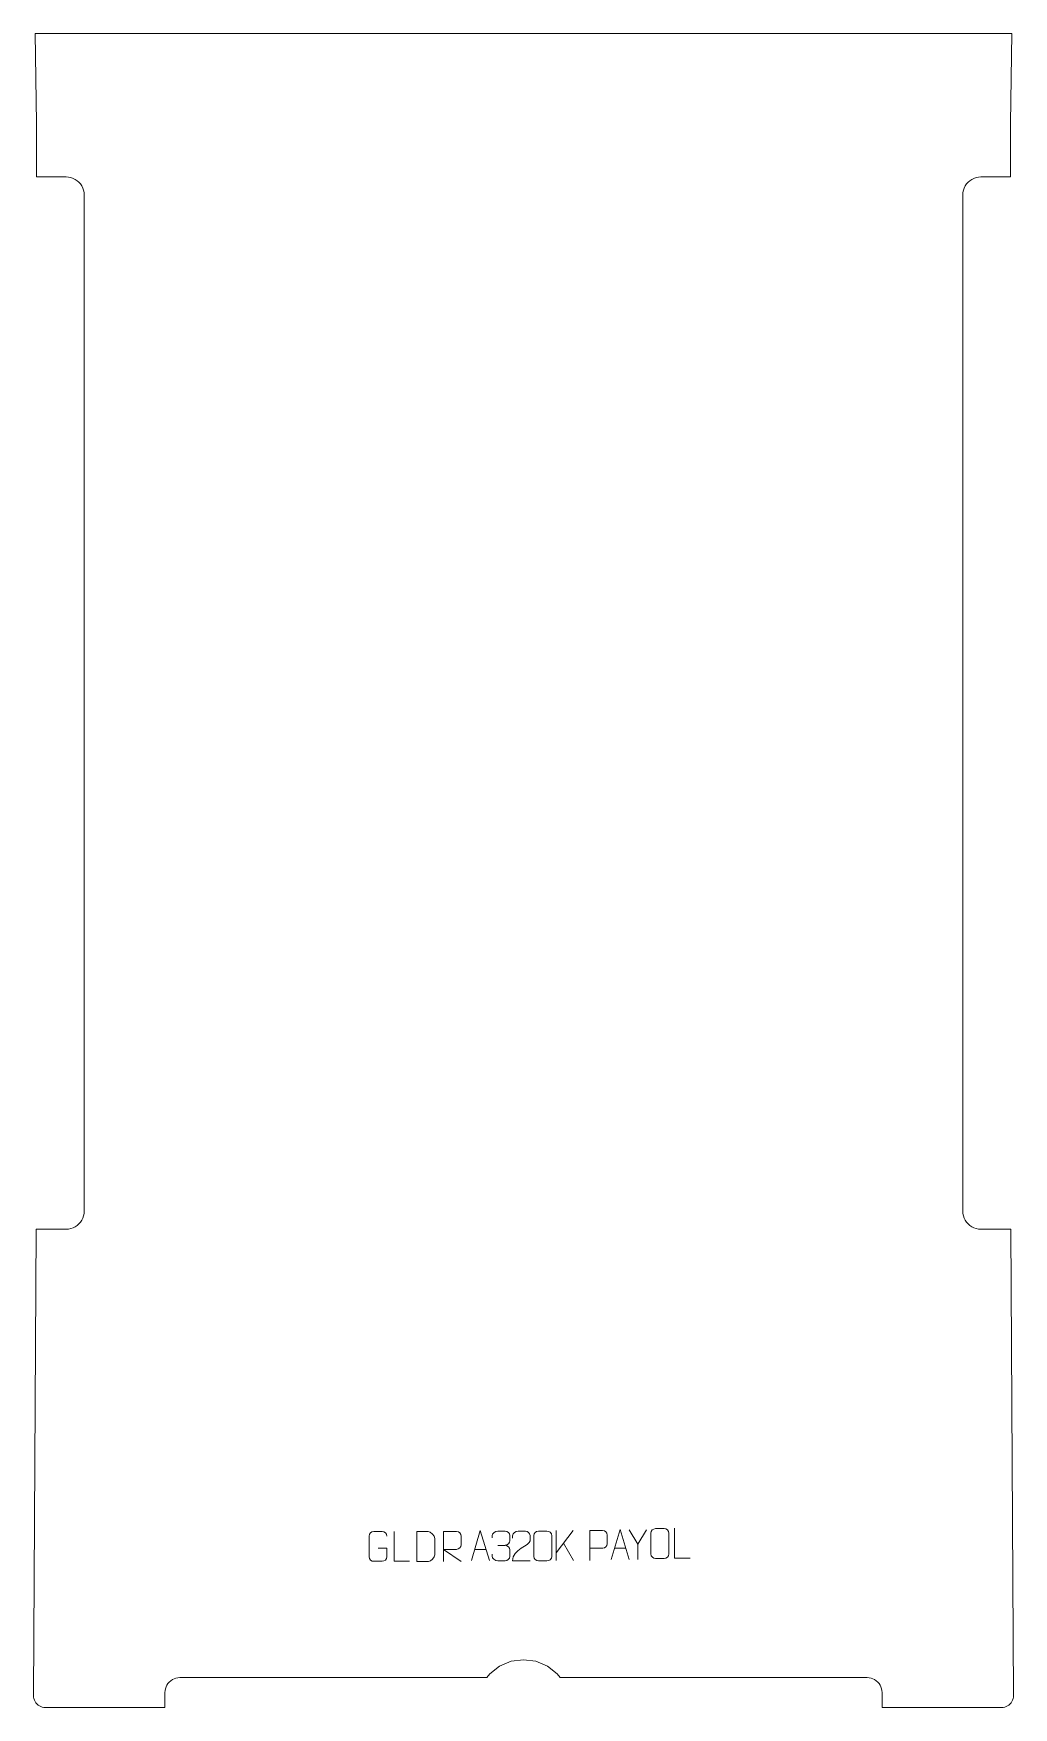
# Model space of a CAD drawing. Header units: millimetres. Extents: x -410 to 410, y -1112 to 287.
import ezdxf

# ---------------------------------------------------------------- set-up
doc = ezdxf.new("R2010")
doc.units = ezdxf.units.MM
doc.header["$MEASUREMENT"] = 0
doc.layers.add('layer 1', color=7, linetype='Continuous')

msp = doc.modelspace()

# ---------------------------------------------------------------- linework, layer by layer
at = {"layer": 'layer 1', "color": 242, "lineweight": 9}
msp.add_open_spline([(407.4996, 212.5001), (407.4996, 212.5001), (407.4996, 167.5003), (407.4996, 167.5003), (407.4996, 167.5003), (407.4996, 167.5003), (382.5002, 167.5003), (382.5002, 167.5003), (382.5002, 167.5003), (382.5002, 167.5003), (380.5414, 167.3714), (380.5414, 167.3714), (380.5414, 167.3714), (380.5414, 167.3714), (378.617, 166.9889), (378.617, 166.9889), (378.617, 166.9889), (378.617, 166.9889), (376.7597, 166.3582), (376.7597, 166.3582), (376.7597, 166.3582), (376.7597, 166.3582), (374.9995, 165.4901), (374.9995, 165.4901), (374.9995, 165.4901), (374.9995, 165.4901), (373.3682, 164.4001), (373.3682, 164.4001), (373.3682, 164.4001), (373.3682, 164.4001), (371.8935, 163.1066), (371.8935, 163.1066), (371.8935, 163.1066), (371.8935, 163.1066), (370.5998, 161.6317), (370.5998, 161.6317), (370.5998, 161.6317), (370.5998, 161.6317), (369.5093, 159.9996), (369.5093, 159.9996), (369.5093, 159.9996), (369.5093, 159.9996), (368.6419, 158.2403), (368.6419, 158.2403), (368.6419, 158.2403), (368.6419, 158.2403), (368.0112, 156.3822), (368.0112, 156.3822), (368.0112, 156.3822), (368.0112, 156.3822), (367.6277, 154.4577), (367.6277, 154.4577), (367.6277, 154.4577), (367.6277, 154.4577), (367.4998, 152.4999), (367.4998, 152.4999), (367.4998, 152.4999), (367.4998, 152.4999), (367.4998, -697.4995), (367.4998, -697.4995), (367.4998, -697.4995), (367.4998, -697.4995), (367.6277, -699.4573), (367.6277, -699.4573), (367.6277, -699.4573), (367.6277, -699.4573), (368.0112, -701.3817), (368.0112, -701.3817), (368.0112, -701.3817), (368.0112, -701.3817), (368.6419, -703.2399), (368.6419, -703.2399), (368.6419, -703.2399), (368.6419, -703.2399), (369.5093, -705.0002), (369.5093, -705.0002), (369.5093, -705.0002), (369.5093, -705.0002), (370.5998, -706.6315), (370.5998, -706.6315), (370.5998, -706.6315), (370.5998, -706.6315), (371.8935, -708.1062), (371.8935, -708.1062), (371.8935, -708.1062), (371.8935, -708.1062), (373.3682, -709.3999), (373.3682, -709.3999), (373.3682, -709.3999), (373.3682, -709.3999), (374.9995, -710.4904), (374.9995, -710.4904), (374.9995, -710.4904), (374.9995, -710.4904), (376.7597, -711.3577), (376.7597, -711.3577), (376.7597, -711.3577), (376.7597, -711.3577), (378.617, -711.9885), (378.617, -711.9885), (378.617, -711.9885), (378.617, -711.9885), (380.5414, -712.371), (380.5414, -712.371), (380.5414, -712.371), (380.5414, -712.371), (382.5002, -712.4999), (382.5002, -712.4999), (382.5002, -712.4999), (382.5002, -712.4999), (407.6262, -712.4999), (407.6262, -712.4999), (407.6262, -712.4999), (407.6262, -712.4999), (409.94, -1102.4514), (409.94, -1102.4514), (409.94, -1102.4514), (409.94, -1102.4514), (409.8618, -1103.7612), (409.8618, -1103.7612), (409.8618, -1103.7612), (409.8618, -1103.7612), (409.6125, -1105.0488), (409.6125, -1105.0488), (409.6125, -1105.0488), (409.6125, -1105.0488), (409.1963, -1106.2925), (409.1963, -1106.2925), (409.1963, -1106.2925), (409.1963, -1106.2925), (408.6214, -1107.4707), (408.6214, -1107.4707), (408.6214, -1107.4707), (408.6214, -1107.4707), (407.8969, -1108.5639), (407.8969, -1108.5639), (407.8969, -1108.5639), (407.8969, -1108.5639), (407.0356, -1109.5533), (407.0356, -1109.5533), (407.0356, -1109.5533), (407.0356, -1109.5533), (406.0516, -1110.4204), (406.0516, -1110.4204), (406.0516, -1110.4204), (406.0516, -1110.4204), (404.9634, -1111.152), (404.9634, -1111.152), (404.9634, -1111.152), (404.9634, -1111.152), (403.7878, -1111.7338), (403.7878, -1111.7338), (403.7878, -1111.7338), (403.7878, -1111.7338), (402.5467, -1112.1567), (402.5467, -1112.1567), (402.5467, -1112.1567), (402.5467, -1112.1567), (401.2601, -1112.4135), (401.2601, -1112.4135), (401.2601, -1112.4135), (401.2601, -1112.4135), (399.9517, -1112.4995), (399.9517, -1112.4995), (399.9517, -1112.4995), (399.9517, -1112.4995), (299.9996, -1112.4995), (299.9996, -1112.4995), (299.9996, -1112.4995), (299.9996, -1112.4995), (299.9996, -1099.9993), (299.9996, -1099.9993), (299.9996, -1099.9993), (299.9996, -1099.9993), (299.8932, -1098.3679), (299.8932, -1098.3679), (299.8932, -1098.3679), (299.8932, -1098.3679), (299.5743, -1096.7643), (299.5743, -1096.7643), (299.5743, -1096.7643), (299.5743, -1096.7643), (299.0483, -1095.2163), (299.0483, -1095.2163), (299.0483, -1095.2163), (299.0483, -1095.2163), (298.3255, -1093.7492), (298.3255, -1093.7492), (298.3255, -1093.7492), (298.3255, -1093.7492), (297.417, -1092.3904), (297.417, -1092.3904), (297.417, -1092.3904), (297.417, -1092.3904), (296.3384, -1091.1603), (296.3384, -1091.1603), (296.3384, -1091.1603), (296.3384, -1091.1603), (295.1093, -1090.0827), (295.1093, -1090.0827), (295.1093, -1090.0827), (295.1093, -1090.0827), (293.7496, -1089.1742), (293.7496, -1089.1742), (293.7496, -1089.1742), (293.7496, -1089.1742), (292.2834, -1088.4514), (292.2834, -1088.4514), (292.2834, -1088.4514), (292.2834, -1088.4514), (290.7354, -1087.9254), (290.7354, -1087.9254), (290.7354, -1087.9254), (290.7354, -1087.9254), (289.1315, -1087.6065), (289.1315, -1087.6065), (289.1315, -1087.6065), (289.1315, -1087.6065), (287.4995, -1087.5), (287.4995, -1087.5), (287.4995, -1087.5), (287.4995, -1087.5), (30.8043, -1087.5), (30.8043, -1087.5), (30.8043, -1087.5), (30.8043, -1087.5), (28.2841, -1084.2151), (28.2841, -1084.2151), (28.2841, -1084.2151), (28.2841, -1084.2151), (19.9996, -1077.8583), (19.9996, -1077.8583), (19.9996, -1077.8583), (19.9996, -1077.8583), (10.3528, -1073.8625), (10.3528, -1073.8625), (10.3528, -1073.8625), (10.3528, -1073.8625), (-0.0004, -1072.4994), (-0.0004, -1072.4994), (-0.0004, -1072.4994), (-0.0004, -1072.4994), (-10.3528, -1073.8625), (-10.3528, -1073.8625), (-10.3528, -1073.8625), (-10.3528, -1073.8625), (-20.0006, -1077.8583), (-20.0006, -1077.8583), (-20.0006, -1077.8583), (-20.0006, -1077.8583), (-28.2841, -1084.2151), (-28.2841, -1084.2151), (-28.2841, -1084.2151), (-28.2841, -1084.2151), (-30.8042, -1087.5), (-30.8042, -1087.5), (-30.8042, -1087.5), (-30.8042, -1087.5), (-287.5004, -1087.5), (-287.5004, -1087.5), (-287.5004, -1087.5), (-287.5004, -1087.5), (-289.1315, -1087.6065), (-289.1315, -1087.6065), (-289.1315, -1087.6065), (-289.1315, -1087.6065), (-290.7353, -1087.9254), (-290.7353, -1087.9254), (-290.7353, -1087.9254), (-290.7353, -1087.9254), (-292.2834, -1088.4514), (-292.2834, -1088.4514), (-292.2834, -1088.4514), (-292.2834, -1088.4514), (-293.7505, -1089.1742), (-293.7505, -1089.1742), (-293.7505, -1089.1742), (-293.7505, -1089.1742), (-295.1092, -1090.0827), (-295.1092, -1090.0827), (-295.1092, -1090.0827), (-295.1092, -1090.0827), (-296.3391, -1091.1603), (-296.3391, -1091.1603), (-296.3391, -1091.1603), (-296.3391, -1091.1603), (-297.4169, -1092.3904), (-297.4169, -1092.3904), (-297.4169, -1092.3904), (-297.4169, -1092.3904), (-298.3254, -1093.7492), (-298.3254, -1093.7492), (-298.3254, -1093.7492), (-298.3254, -1093.7492), (-299.0483, -1095.2163), (-299.0483, -1095.2163), (-299.0483, -1095.2163), (-299.0483, -1095.2163), (-299.5743, -1096.7643), (-299.5743, -1096.7643), (-299.5743, -1096.7643), (-299.5743, -1096.7643), (-299.8932, -1098.3679), (-299.8932, -1098.3679), (-299.8932, -1098.3679), (-299.8932, -1098.3679), (-299.9997, -1099.9993), (-299.9997, -1099.9993), (-299.9997, -1099.9993), (-299.9997, -1099.9993), (-299.9997, -1112.4995), (-299.9997, -1112.4995), (-299.9997, -1112.4995), (-299.9997, -1112.4995), (-399.9517, -1112.4995), (-399.9517, -1112.4995), (-399.9517, -1112.4995), (-399.9517, -1112.4995), (-401.2608, -1112.4135), (-401.2608, -1112.4135), (-401.2608, -1112.4135), (-401.2608, -1112.4135), (-402.5467, -1112.1567), (-402.5467, -1112.1567), (-402.5467, -1112.1567), (-402.5467, -1112.1567), (-403.7877, -1111.7338), (-403.7877, -1111.7338), (-403.7877, -1111.7338), (-403.7877, -1111.7338), (-404.9635, -1111.152), (-404.9635, -1111.152), (-404.9635, -1111.152), (-404.9635, -1111.152), (-406.0525, -1110.4204), (-406.0525, -1110.4204), (-406.0525, -1110.4204), (-406.0525, -1110.4204), (-407.0356, -1109.5533), (-407.0356, -1109.5533), (-407.0356, -1109.5533), (-407.0356, -1109.5533), (-407.8978, -1108.5639), (-407.8978, -1108.5639), (-407.8978, -1108.5639), (-407.8978, -1108.5639), (-408.6223, -1107.4707), (-408.6223, -1107.4707), (-408.6223, -1107.4707), (-408.6223, -1107.4707), (-409.1973, -1106.2925), (-409.1973, -1106.2925), (-409.1973, -1106.2925), (-409.1973, -1106.2925), (-409.6132, -1105.0488), (-409.6132, -1105.0488), (-409.6132, -1105.0488), (-409.6132, -1105.0488), (-409.8617, -1103.7612), (-409.8617, -1103.7612), (-409.8617, -1103.7612), (-409.8617, -1103.7612), (-409.9406, -1102.4514), (-409.9406, -1102.4514), (-409.9406, -1102.4514), (-409.9406, -1102.4514), (-407.6261, -712.4999), (-407.6261, -712.4999), (-407.6261, -712.4999), (-407.6261, -712.4999), (-382.5002, -712.4999), (-382.5002, -712.4999), (-382.5002, -712.4999), (-382.5002, -712.4999), (-380.5423, -712.371), (-380.5423, -712.371), (-380.5423, -712.371), (-380.5423, -712.371), (-378.6179, -711.9885), (-378.6179, -711.9885), (-378.6179, -711.9885), (-378.6179, -711.9885), (-376.7597, -711.3577), (-376.7597, -711.3577), (-376.7597, -711.3577), (-376.7597, -711.3577), (-375.0004, -710.4904), (-375.0004, -710.4904), (-375.0004, -710.4904), (-375.0004, -710.4904), (-373.3681, -709.3999), (-373.3681, -709.3999), (-373.3681, -709.3999), (-373.3681, -709.3999), (-371.8934, -708.1062), (-371.8934, -708.1062), (-371.8934, -708.1062), (-371.8934, -708.1062), (-370.5997, -706.6315), (-370.5997, -706.6315), (-370.5997, -706.6315), (-370.5997, -706.6315), (-369.51, -705.0002), (-369.51, -705.0002), (-369.51, -705.0002), (-369.51, -705.0002), (-368.6419, -703.2399), (-368.6419, -703.2399), (-368.6419, -703.2399), (-368.6419, -703.2399), (-368.0111, -701.3817), (-368.0111, -701.3817), (-368.0111, -701.3817), (-368.0111, -701.3817), (-367.6286, -699.4573), (-367.6286, -699.4573), (-367.6286, -699.4573), (-367.6286, -699.4573), (-367.5005, -697.4995), (-367.5005, -697.4995), (-367.5005, -697.4995), (-367.5005, -697.4995), (-367.5005, 152.4999), (-367.5005, 152.4999), (-367.5005, 152.4999), (-367.5005, 152.4999), (-367.6286, 154.4577), (-367.6286, 154.4577), (-367.6286, 154.4577), (-367.6286, 154.4577), (-368.0111, 156.3822), (-368.0111, 156.3822), (-368.0111, 156.3822), (-368.0111, 156.3822), (-368.6419, 158.2403), (-368.6419, 158.2403), (-368.6419, 158.2403), (-368.6419, 158.2403), (-369.51, 159.9996), (-369.51, 159.9996), (-369.51, 159.9996), (-369.51, 159.9996), (-370.5997, 161.6317), (-370.5997, 161.6317), (-370.5997, 161.6317), (-370.5997, 161.6317), (-371.8934, 163.1066), (-371.8934, 163.1066), (-371.8934, 163.1066), (-371.8934, 163.1066), (-373.3681, 164.4001), (-373.3681, 164.4001), (-373.3681, 164.4001), (-373.3681, 164.4001), (-375.0004, 165.4901), (-375.0004, 165.4901), (-375.0004, 165.4901), (-375.0004, 165.4901), (-376.7597, 166.3582), (-376.7597, 166.3582), (-376.7597, 166.3582), (-376.7597, 166.3582), (-378.6179, 166.9889), (-378.6179, 166.9889), (-378.6179, 166.9889), (-378.6179, 166.9889), (-380.5423, 167.3714), (-380.5423, 167.3714), (-380.5423, 167.3714), (-380.5423, 167.3714), (-382.5002, 167.5003), (-382.5002, 167.5003), (-382.5002, 167.5003), (-382.5002, 167.5003), (-407.4997, 167.5003), (-407.4997, 167.5003), (-407.4997, 167.5003), (-407.4997, 167.5003), (-407.4997, 212.5001), (-407.4997, 212.5001), (-407.4997, 212.5001), (-407.4997, 212.5001), (-408.4374, 287.4999), (-408.4374, 287.4999), (-408.4374, 287.4999), (-408.4374, 287.4999), (408.4375, 287.4999), (408.4375, 287.4999), (408.4375, 287.4999), (408.4375, 287.4999), (407.4996, 212.5001), (407.4996, 212.5001)], degree=3, knots=[0, 0, 0, 0, 0.008064516, 0.008064516, 0.008064516, 0.008064516, 0.016129032, 0.016129032, 0.016129032, 0.016129032, 0.024193548, 0.024193548, 0.024193548, 0.024193548, 0.032258065, 0.032258065, 0.032258065, 0.032258065, 0.040322581, 0.040322581, 0.040322581, 0.040322581, 0.048387097, 0.048387097, 0.048387097, 0.048387097, 0.056451613, 0.056451613, 0.056451613, 0.056451613, 0.064516129, 0.064516129, 0.064516129, 0.064516129, 0.072580645, 0.072580645, 0.072580645, 0.072580645, 0.080645161, 0.080645161, 0.080645161, 0.080645161, 0.088709677, 0.088709677, 0.088709677, 0.088709677, 0.096774194, 0.096774194, 0.096774194, 0.096774194, 0.10483871, 0.10483871, 0.10483871, 0.10483871, 0.112903226, 0.112903226, 0.112903226, 0.112903226, 0.120967742, 0.120967742, 0.120967742, 0.120967742, 0.129032258, 0.129032258, 0.129032258, 0.129032258, 0.137096774, 0.137096774, 0.137096774, 0.137096774, 0.14516129, 0.14516129, 0.14516129, 0.14516129, 0.153225806, 0.153225806, 0.153225806, 0.153225806, 0.161290323, 0.161290323, 0.161290323, 0.161290323, 0.169354839, 0.169354839, 0.169354839, 0.169354839, 0.177419355, 0.177419355, 0.177419355, 0.177419355, 0.185483871, 0.185483871, 0.185483871, 0.185483871, 0.193548387, 0.193548387, 0.193548387, 0.193548387, 0.201612903, 0.201612903, 0.201612903, 0.201612903, 0.209677419, 0.209677419, 0.209677419, 0.209677419, 0.217741935, 0.217741935, 0.217741935, 0.217741935, 0.225806452, 0.225806452, 0.225806452, 0.225806452, 0.233870968, 0.233870968, 0.233870968, 0.233870968, 0.241935484, 0.241935484, 0.241935484, 0.241935484, 0.25, 0.25, 0.25, 0.25, 0.258064516, 0.258064516, 0.258064516, 0.258064516, 0.266129032, 0.266129032, 0.266129032, 0.266129032, 0.274193548, 0.274193548, 0.274193548, 0.274193548, 0.282258065, 0.282258065, 0.282258065, 0.282258065, 0.290322581, 0.290322581, 0.290322581, 0.290322581, 0.298387097, 0.298387097, 0.298387097, 0.298387097, 0.306451613, 0.306451613, 0.306451613, 0.306451613, 0.314516129, 0.314516129, 0.314516129, 0.314516129, 0.322580645, 0.322580645, 0.322580645, 0.322580645, 0.330645161, 0.330645161, 0.330645161, 0.330645161, 0.338709677, 0.338709677, 0.338709677, 0.338709677, 0.346774194, 0.346774194, 0.346774194, 0.346774194, 0.35483871, 0.35483871, 0.35483871, 0.35483871, 0.362903226, 0.362903226, 0.362903226, 0.362903226, 0.370967742, 0.370967742, 0.370967742, 0.370967742, 0.379032258, 0.379032258, 0.379032258, 0.379032258, 0.387096774, 0.387096774, 0.387096774, 0.387096774, 0.39516129, 0.39516129, 0.39516129, 0.39516129, 0.403225806, 0.403225806, 0.403225806, 0.403225806, 0.411290323, 0.411290323, 0.411290323, 0.411290323, 0.419354839, 0.419354839, 0.419354839, 0.419354839, 0.427419355, 0.427419355, 0.427419355, 0.427419355, 0.435483871, 0.435483871, 0.435483871, 0.435483871, 0.443548387, 0.443548387, 0.443548387, 0.443548387, 0.451612903, 0.451612903, 0.451612903, 0.451612903, 0.459677419, 0.459677419, 0.459677419, 0.459677419, 0.467741935, 0.467741935, 0.467741935, 0.467741935, 0.475806452, 0.475806452, 0.475806452, 0.475806452, 0.483870968, 0.483870968, 0.483870968, 0.483870968, 0.491935484, 0.491935484, 0.491935484, 0.491935484, 0.5, 0.5, 0.5, 0.5, 0.508064516, 0.508064516, 0.508064516, 0.508064516, 0.516129032, 0.516129032, 0.516129032, 0.516129032, 0.524193548, 0.524193548, 0.524193548, 0.524193548, 0.532258065, 0.532258065, 0.532258065, 0.532258065, 0.540322581, 0.540322581, 0.540322581, 0.540322581, 0.548387097, 0.548387097, 0.548387097, 0.548387097, 0.556451613, 0.556451613, 0.556451613, 0.556451613, 0.564516129, 0.564516129, 0.564516129, 0.564516129, 0.572580645, 0.572580645, 0.572580645, 0.572580645, 0.580645161, 0.580645161, 0.580645161, 0.580645161, 0.588709677, 0.588709677, 0.588709677, 0.588709677, 0.596774194, 0.596774194, 0.596774194, 0.596774194, 0.60483871, 0.60483871, 0.60483871, 0.60483871, 0.612903226, 0.612903226, 0.612903226, 0.612903226, 0.620967742, 0.620967742, 0.620967742, 0.620967742, 0.629032258, 0.629032258, 0.629032258, 0.629032258, 0.637096774, 0.637096774, 0.637096774, 0.637096774, 0.64516129, 0.64516129, 0.64516129, 0.64516129, 0.653225806, 0.653225806, 0.653225806, 0.653225806, 0.661290323, 0.661290323, 0.661290323, 0.661290323, 0.669354839, 0.669354839, 0.669354839, 0.669354839, 0.677419355, 0.677419355, 0.677419355, 0.677419355, 0.685483871, 0.685483871, 0.685483871, 0.685483871, 0.693548387, 0.693548387, 0.693548387, 0.693548387, 0.701612903, 0.701612903, 0.701612903, 0.701612903, 0.709677419, 0.709677419, 0.709677419, 0.709677419, 0.717741935, 0.717741935, 0.717741935, 0.717741935, 0.725806452, 0.725806452, 0.725806452, 0.725806452, 0.733870968, 0.733870968, 0.733870968, 0.733870968, 0.741935484, 0.741935484, 0.741935484, 0.741935484, 0.75, 0.75, 0.75, 0.75, 0.758064516, 0.758064516, 0.758064516, 0.758064516, 0.766129032, 0.766129032, 0.766129032, 0.766129032, 0.774193548, 0.774193548, 0.774193548, 0.774193548, 0.782258065, 0.782258065, 0.782258065, 0.782258065, 0.790322581, 0.790322581, 0.790322581, 0.790322581, 0.798387097, 0.798387097, 0.798387097, 0.798387097, 0.806451613, 0.806451613, 0.806451613, 0.806451613, 0.814516129, 0.814516129, 0.814516129, 0.814516129, 0.822580645, 0.822580645, 0.822580645, 0.822580645, 0.830645161, 0.830645161, 0.830645161, 0.830645161, 0.838709677, 0.838709677, 0.838709677, 0.838709677, 0.846774194, 0.846774194, 0.846774194, 0.846774194, 0.85483871, 0.85483871, 0.85483871, 0.85483871, 0.862903226, 0.862903226, 0.862903226, 0.862903226, 0.870967742, 0.870967742, 0.870967742, 0.870967742, 0.879032258, 0.879032258, 0.879032258, 0.879032258, 0.887096774, 0.887096774, 0.887096774, 0.887096774, 0.89516129, 0.89516129, 0.89516129, 0.89516129, 0.903225806, 0.903225806, 0.903225806, 0.903225806, 0.911290323, 0.911290323, 0.911290323, 0.911290323, 0.919354839, 0.919354839, 0.919354839, 0.919354839, 0.927419355, 0.927419355, 0.927419355, 0.927419355, 0.935483871, 0.935483871, 0.935483871, 0.935483871, 0.943548387, 0.943548387, 0.943548387, 0.943548387, 0.951612903, 0.951612903, 0.951612903, 0.951612903, 0.959677419, 0.959677419, 0.959677419, 0.959677419, 0.967741935, 0.967741935, 0.967741935, 0.967741935, 0.975806452, 0.975806452, 0.975806452, 0.975806452, 0.983870968, 0.983870968, 0.983870968, 0.983870968, 1, 1, 1, 1], dxfattribs=at)
at = {"layer": 'layer 1', "color": 250, "lineweight": 9}
for points, knots in [([(-121.4498, -979.2545), (-121.4498, -979.2545), (-114.2817, -979.2545), (-114.2817, -979.2545), (-114.2817, -979.2545), (-114.2817, -979.2545), (-114.2817, -986.4226), (-114.2817, -986.4226), (-114.2817, -986.4226), (-114.4214, -988.746), (-116.0986, -990.2256), (-118.2464, -990.2364), (-118.2464, -990.2364), (-120.5782, -990.236), (-122.9102, -990.236), (-125.2417, -990.2364), (-125.2417, -990.2364), (-127.1666, -990.3418), (-129.1388, -988.4573), (-129.1276, -986.44), (-129.1276, -986.44), (-129.1272, -980.6699), (-129.1272, -974.9002), (-129.1276, -969.1309), (-129.1276, -969.1309), (-129.1234, -966.9928), (-127.3766, -965.2736), (-125.2243, -965.287), (-125.2243, -965.287), (-122.8986, -965.287), (-120.5725, -965.287), (-118.2464, -965.287), (-118.2464, -965.287), (-116.2997, -965.2516), (-114.3083, -966.7431), (-114.2817, -969.1808)], [0, 0, 0, 0, 0.1, 0.1, 0.1, 0.1, 0.2, 0.2, 0.2, 0.2, 0.3, 0.3, 0.3, 0.3, 0.4, 0.4, 0.4, 0.4, 0.5, 0.5, 0.5, 0.5, 0.6, 0.6, 0.6, 0.6, 0.7, 0.7, 0.7, 0.7, 0.8, 0.8, 0.8, 0.8, 1, 1, 1, 1]), ([(-95.2302, -990.2403), (-95.2302, -990.2403), (-108.1793, -990.2403), (-108.1793, -990.2403), (-108.1793, -990.2403), (-108.1793, -990.2403), (-108.1793, -965.2867), (-108.1793, -965.2867)], [0, 0, 0, 0, 0.333333333, 0.333333333, 0.333333333, 0.333333333, 1, 1, 1, 1]), ([(-89.0969, -990.2471), (-86.7651, -990.2467), (-81.8149, -990.2707), (-79.4834, -990.271), (-79.4834, -990.271), (-77.5584, -990.3764), (-74.2398, -986.8348), (-74.251, -984.8175), (-74.251, -984.8175), (-74.2514, -979.0474), (-74.2514, -976.8777), (-74.251, -971.1084), (-74.251, -971.1084), (-74.2553, -968.9703), (-77.6298, -965.3102), (-79.7822, -965.3237), (-79.7822, -965.3237), (-82.1079, -965.3237), (-86.8322, -965.3237), (-89.1583, -965.3237), (-89.1583, -965.3237), (-89.1579, -971.0706), (-89.0966, -984.4998), (-89.0969, -990.2471)], [0, 0, 0, 0, 0.142857143, 0.142857143, 0.142857143, 0.142857143, 0.285714286, 0.285714286, 0.285714286, 0.285714286, 0.428571429, 0.428571429, 0.428571429, 0.428571429, 0.571428571, 0.571428571, 0.571428571, 0.571428571, 0.714285714, 0.714285714, 0.714285714, 0.714285714, 1, 1, 1, 1]), ([(-66.8677, -990.3466), (-66.8677, -990.3466), (-66.8677, -965.3931), (-66.8677, -965.3931), (-66.8677, -965.3931), (-63.2729, -965.3931), (-59.6774, -965.3931), (-56.0822, -965.3931), (-56.0822, -965.3931), (-53.7569, -965.4308), (-52.1996, -966.9208), (-52.2037, -969.2872), (-52.2037, -969.2872), (-52.2041, -971.3227), (-52.2041, -974.3821), (-52.2037, -976.4181), (-52.2037, -976.4181), (-52.2102, -978.2936), (-54.0225, -980.2354), (-56.032, -980.2545), (-56.032, -980.2545), (-56.032, -980.2545), (-66.8677, -980.2545), (-66.8677, -980.2545), (-66.8677, -980.2545), (-66.8677, -980.2545), (-52.213, -990.3466), (-52.213, -990.3466)], [0, 0, 0, 0, 0.125, 0.125, 0.125, 0.125, 0.25, 0.25, 0.25, 0.25, 0.375, 0.375, 0.375, 0.375, 0.5, 0.5, 0.5, 0.5, 0.625, 0.625, 0.625, 0.625, 0.75, 0.75, 0.75, 0.75, 1, 1, 1, 1]), ([(-43.5025, -989.5039), (-43.5025, -989.5039), (-36.1315, -964.5504), (-36.1315, -964.5504), (-36.1315, -964.5504), (-36.1315, -964.5504), (-28.5616, -989.5039), (-28.5616, -989.5039)], [0, 0, 0, 0, 0.333333333, 0.333333333, 0.333333333, 0.333333333, 1, 1, 1, 1]), ([(-26.2453, -970.6247), (-26.2453, -970.6247), (-26.2453, -968.7675), (-26.2453, -968.7675), (-26.2453, -968.7675), (-26.2596, -967.0256), (-23.5951, -964.9075), (-21.536, -964.9302), (-21.536, -964.9302), (-19.4719, -964.9302), (-17.4079, -964.9302), (-15.3442, -964.9302), (-15.3442, -964.9302), (-13.1497, -964.9214), (-11.5514, -966.7682), (-11.507, -968.6803), (-11.507, -968.6803), (-11.5074, -970.1154), (-11.5074, -971.5505), (-11.507, -972.986), (-11.507, -972.986), (-11.5556, -974.6395), (-13.1582, -976.8695), (-15.3565, -976.8595), (-15.3565, -976.8595), (-13.1528, -976.8707), (-11.5448, -978.6739), (-11.4908, -980.7334), (-11.4908, -980.7334), (-11.4912, -982.5181), (-11.4912, -984.3028), (-11.4908, -986.0879), (-11.4908, -986.0879), (-11.4807, -988.1493), (-13.5356, -989.9124), (-15.3565, -989.9043), (-15.3565, -989.9043), (-17.4218, -989.904), (-19.487, -989.904), (-21.5526, -989.9043), (-21.5526, -989.9043), (-23.7212, -989.8928), (-26.2522, -987.4926), (-26.2708, -986.0308), (-26.2708, -986.0308), (-26.2708, -986.0308), (-26.2708, -984.1222), (-26.2708, -984.1222)], [0, 0, 0, 0, 0.076923077, 0.076923077, 0.076923077, 0.076923077, 0.153846154, 0.153846154, 0.153846154, 0.153846154, 0.230769231, 0.230769231, 0.230769231, 0.230769231, 0.307692308, 0.307692308, 0.307692308, 0.307692308, 0.384615385, 0.384615385, 0.384615385, 0.384615385, 0.461538462, 0.461538462, 0.461538462, 0.461538462, 0.538461538, 0.538461538, 0.538461538, 0.538461538, 0.615384615, 0.615384615, 0.615384615, 0.615384615, 0.692307692, 0.692307692, 0.692307692, 0.692307692, 0.769230769, 0.769230769, 0.769230769, 0.769230769, 0.846153846, 0.846153846, 0.846153846, 0.846153846, 1, 1, 1, 1]), ([(5.4907, -989.9043), (0.5763, -989.904), (-4.3381, -989.904), (-9.2522, -989.9043), (-9.2522, -989.9043), (-9.2522, -979.972), (5.3988, -977.3308), (5.4907, -973.0205), (5.4907, -973.0205), (5.4904, -971.5964), (5.4904, -970.1727), (5.4907, -968.7494), (5.4907, -968.7494), (5.4738, -966.6723), (3.351, -964.9475), (1.68, -964.9302), (1.68, -964.9302), (-0.3932, -964.9306), (-2.4661, -964.9306), (-4.5385, -964.9302), (-4.5385, -964.9302), (-6.3606, -964.9137), (-9.1853, -966.7058), (-9.2522, -968.7994), (-9.2522, -968.7994), (-9.2522, -968.7994), (-9.2522, -970.8542), (-9.2522, -970.8542)], [0, 0, 0, 0, 0.125, 0.125, 0.125, 0.125, 0.25, 0.25, 0.25, 0.25, 0.375, 0.375, 0.375, 0.375, 0.5, 0.5, 0.5, 0.5, 0.625, 0.625, 0.625, 0.625, 0.75, 0.75, 0.75, 0.75, 1, 1, 1, 1]), ([(12.5386, -964.9179), (14.9047, -964.9179), (17.2712, -964.9179), (19.6377, -964.9179), (19.6377, -964.9179), (21.6182, -964.8823), (23.6442, -966.3766), (23.6713, -968.8187), (23.6713, -968.8187), (23.6709, -974.5761), (23.6709, -980.3339), (23.6713, -986.0921), (23.6713, -986.0921), (23.5292, -988.4197), (21.8228, -989.902), (19.6377, -989.9128), (19.6377, -989.9128), (17.2653, -989.9124), (14.8929, -989.9124), (12.5209, -989.9128), (12.5209, -989.9128), (10.5624, -990.0184), (8.556, -988.1305), (8.5674, -986.1095), (8.5674, -986.1095), (8.5678, -980.3289), (8.5678, -974.5486), (8.5674, -968.7688), (8.5674, -968.7688), (8.5717, -966.6268), (10.3488, -964.9043), (12.5386, -964.9179)], [0, 0, 0, 0, 0.111111111, 0.111111111, 0.111111111, 0.111111111, 0.222222222, 0.222222222, 0.222222222, 0.222222222, 0.333333333, 0.333333333, 0.333333333, 0.333333333, 0.444444444, 0.444444444, 0.444444444, 0.444444444, 0.555555556, 0.555555556, 0.555555556, 0.555555556, 0.666666667, 0.666666667, 0.666666667, 0.666666667, 0.777777778, 0.777777778, 0.777777778, 0.777777778, 1, 1, 1, 1]), ([(55.4166, -989.4398), (55.4166, -989.4398), (55.4166, -964.4862), (55.4166, -964.4862), (55.4166, -964.4862), (59.0116, -964.4862), (62.6069, -964.4862), (66.2023, -964.4862), (66.2023, -964.4862), (68.5275, -964.5241), (70.0849, -966.0142), (70.0807, -968.3803), (70.0807, -968.3803), (70.0803, -970.416), (70.0803, -973.4753), (70.0807, -975.5113), (70.0807, -975.5113), (70.0742, -977.3867), (68.262, -979.3286), (66.2524, -979.3477), (66.2524, -979.3477), (66.2524, -979.3477), (55.4166, -979.3477), (55.4166, -979.3477)], [0, 0, 0, 0, 0.142857143, 0.142857143, 0.142857143, 0.142857143, 0.285714286, 0.285714286, 0.285714286, 0.285714286, 0.428571429, 0.428571429, 0.428571429, 0.428571429, 0.571428571, 0.571428571, 0.571428571, 0.571428571, 0.714285714, 0.714285714, 0.714285714, 0.714285714, 1, 1, 1, 1]), ([(73.364, -988.5971), (73.364, -988.5971), (80.735, -963.6436), (80.735, -963.6436), (80.735, -963.6436), (80.735, -963.6436), (88.3049, -988.5971), (88.3049, -988.5971)], [0, 0, 0, 0, 0.333333333, 0.333333333, 0.333333333, 0.333333333, 1, 1, 1, 1]), ([(102.904, -963.8709), (102.904, -963.8709), (95.5816, -975.7696), (95.5816, -975.7696), (95.5816, -975.7696), (95.5816, -975.7696), (95.5823, -988.8245), (95.5823, -988.8245)], [0, 0, 0, 0, 0.333333333, 0.333333333, 0.333333333, 0.333333333, 1, 1, 1, 1]), ([(110.5386, -962.9179), (112.9047, -962.9179), (115.2712, -962.9179), (117.6377, -962.9179), (117.6377, -962.9179), (119.6182, -962.8823), (121.6442, -964.3766), (121.6713, -966.8187), (121.6713, -966.8187), (121.6709, -972.5761), (121.6709, -978.3339), (121.6713, -984.0921), (121.6713, -984.0921), (121.5292, -986.4197), (119.8228, -987.902), (117.6377, -987.9128), (117.6377, -987.9128), (115.2653, -987.9124), (112.8929, -987.9124), (110.5209, -987.9128), (110.5209, -987.9128), (108.5624, -988.0184), (106.556, -986.1305), (106.5674, -984.1095), (106.5674, -984.1095), (106.5678, -978.3289), (106.5678, -972.5486), (106.5674, -966.7688), (106.5674, -966.7688), (106.5717, -964.6268), (108.3488, -962.9043), (110.5386, -962.9179)], [0, 0, 0, 0, 0.111111111, 0.111111111, 0.111111111, 0.111111111, 0.222222222, 0.222222222, 0.222222222, 0.222222222, 0.333333333, 0.333333333, 0.333333333, 0.333333333, 0.444444444, 0.444444444, 0.444444444, 0.444444444, 0.555555556, 0.555555556, 0.555555556, 0.555555556, 0.666666667, 0.666666667, 0.666666667, 0.666666667, 0.777777778, 0.777777778, 0.777777778, 0.777777778, 1, 1, 1, 1]), ([(139.2901, -987.4779), (139.2901, -987.4779), (126.341, -987.4779), (126.341, -987.4779), (126.341, -987.4779), (126.341, -987.4779), (126.341, -962.5243), (126.341, -962.5243)], [0, 0, 0, 0, 0.333333333, 0.333333333, 0.333333333, 0.333333333, 1, 1, 1, 1])]:
    msp.add_open_spline(points, degree=3, knots=knots, dxfattribs=at)
for points in [[(27.2107, -964.5645), (27.2107, -964.5645), (27.2107, -989.5181), (27.2107, -989.5181)], [(41.5869, -964.5645), (41.5869, -964.5645), (27.2107, -983.2042), (27.2107, -983.2042)], [(95.5816, -975.7696), (95.5816, -975.7696), (88.2607, -963.8709), (88.2607, -963.8709)], [(-21.5356, -976.8699), (-21.5356, -976.8699), (-15.3392, -976.8699), (-15.3392, -976.8699)], [(41.9122, -989.4223), (41.9122, -989.4223), (33.4417, -975.1087), (33.4417, -975.1087)], [(76.0866, -979.3477), (76.0866, -979.3477), (85.5823, -979.3477), (85.5823, -979.3477)], [(-40.7799, -980.2545), (-40.7799, -980.2545), (-31.2842, -980.2545), (-31.2842, -980.2545)]]:
    msp.add_open_spline(points, degree=3, dxfattribs=at)

doc.saveas('drawing.dxf')
